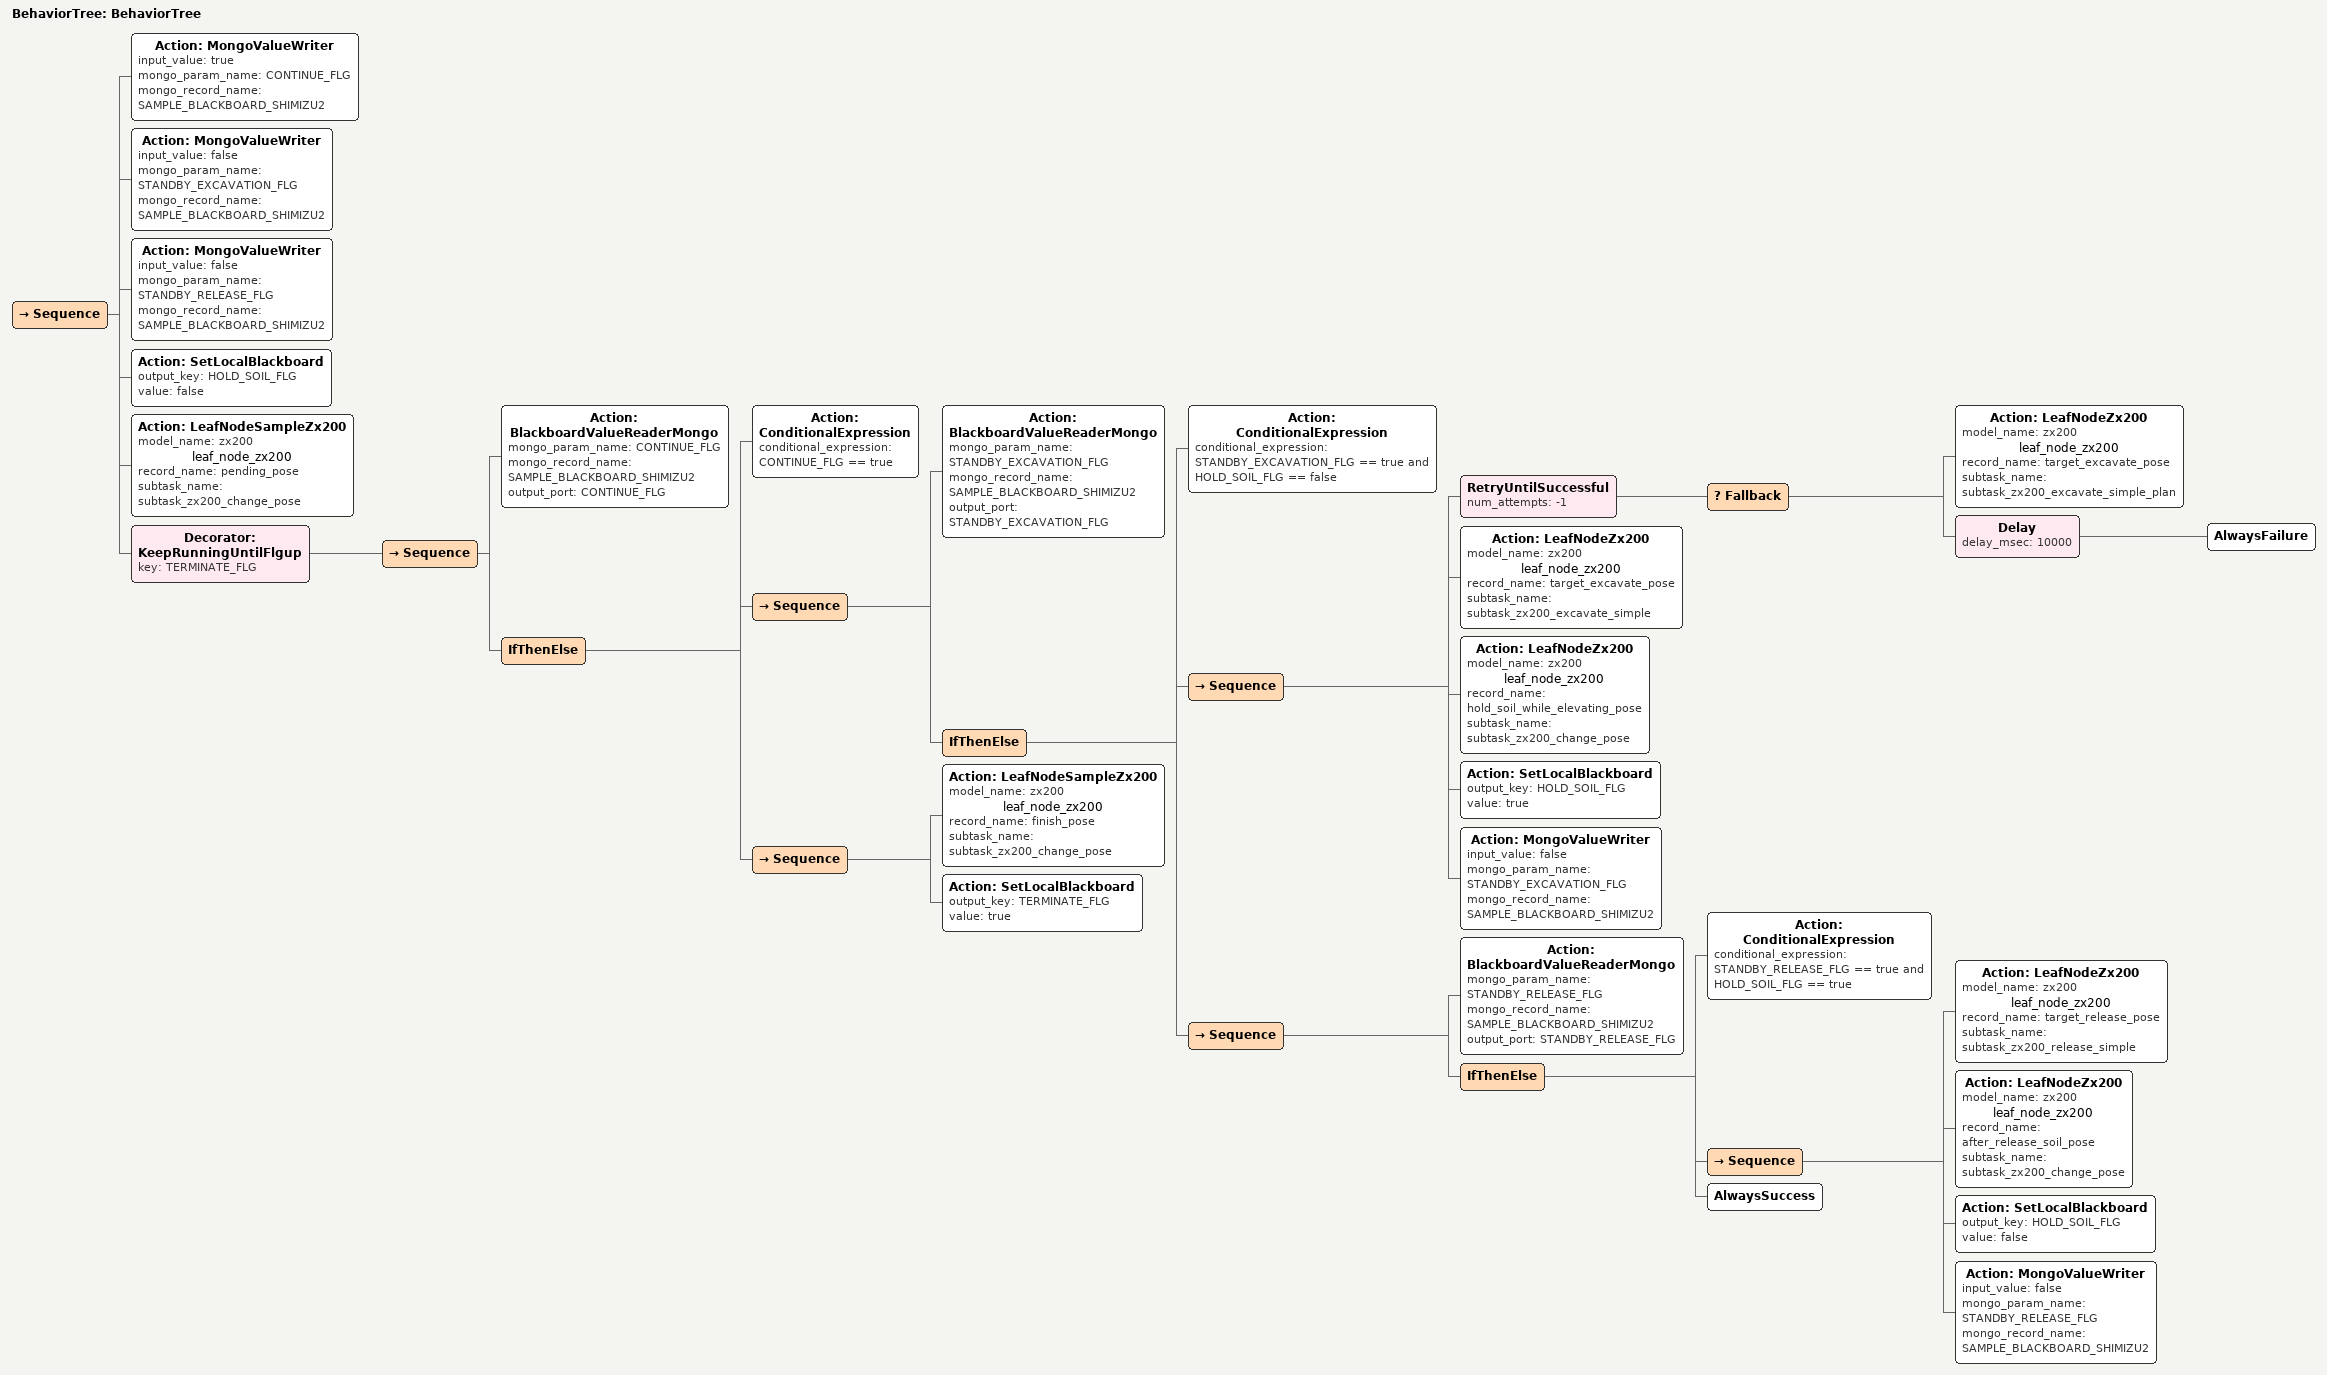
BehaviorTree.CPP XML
<?xml version="1.0"?>
<root main_tree_to_execute="BehaviorTree">
    <BehaviorTree ID="BehaviorTree">
        <Sequence>
            <Action ID="MongoValueWriter" input_value="true" mongo_param_name="CONTINUE_FLG" mongo_record_name="SAMPLE_BLACKBOARD_SHIMIZU2"/>
            <Action ID="MongoValueWriter" input_value="false" mongo_param_name="STANDBY_EXCAVATION_FLG" mongo_record_name="SAMPLE_BLACKBOARD_SHIMIZU2"/>
            <Action ID="MongoValueWriter" input_value="false" mongo_param_name="STANDBY_RELEASE_FLG" mongo_record_name="SAMPLE_BLACKBOARD_SHIMIZU2"/>
            <Action ID="SetLocalBlackboard" output_key="HOLD_SOIL_FLG" value="false"/>
            <Action ID="LeafNodeSampleZx200" model_name="zx200" name="leaf_node_zx200" record_name="pending_pose" subtask_name="subtask_zx200_change_pose"/>
            <Decorator ID="KeepRunningUntilFlgup" key="TERMINATE_FLG">
                <Sequence>
                    <Action ID="BlackboardValueReaderMongo" mongo_param_name="CONTINUE_FLG" mongo_record_name="SAMPLE_BLACKBOARD_SHIMIZU2" output_port="CONTINUE_FLG"/>
                    <IfThenElse>
                        <Action ID="ConditionalExpression" conditional_expression="CONTINUE_FLG == true"/>
                        <Sequence>
                            <Action ID="BlackboardValueReaderMongo" mongo_param_name="STANDBY_EXCAVATION_FLG" mongo_record_name="SAMPLE_BLACKBOARD_SHIMIZU2" output_port="STANDBY_EXCAVATION_FLG"/>
                            <IfThenElse>
                                <Action ID="ConditionalExpression" conditional_expression="STANDBY_EXCAVATION_FLG == true and HOLD_SOIL_FLG == false"/>
                                <Sequence>
                                    <RetryUntilSuccessful num_attempts="-1">
                                        <Fallback>
                                            <Action ID="LeafNodeZx200" model_name="zx200" name="leaf_node_zx200" record_name="target_excavate_pose" subtask_name="subtask_zx200_excavate_simple_plan"/>
                                            <Delay delay_msec="10000">
                                                <AlwaysFailure/>
                                            </Delay>
                                        </Fallback>
                                    </RetryUntilSuccessful>
                                    <Action ID="LeafNodeZx200" model_name="zx200" name="leaf_node_zx200" record_name="target_excavate_pose" subtask_name="subtask_zx200_excavate_simple"/>
                                    <Action ID="LeafNodeZx200" model_name="zx200" name="leaf_node_zx200" record_name="hold_soil_while_elevating_pose" subtask_name="subtask_zx200_change_pose"/>
                                    <Action ID="SetLocalBlackboard" output_key="HOLD_SOIL_FLG" value="true"/>
                                    <Action ID="MongoValueWriter" input_value="false" mongo_param_name="STANDBY_EXCAVATION_FLG" mongo_record_name="SAMPLE_BLACKBOARD_SHIMIZU2"/>
                                </Sequence>
                                <Sequence>
                                    <Action ID="BlackboardValueReaderMongo" mongo_param_name="STANDBY_RELEASE_FLG" mongo_record_name="SAMPLE_BLACKBOARD_SHIMIZU2" output_port="STANDBY_RELEASE_FLG"/>
                                    <IfThenElse>
                                        <Action ID="ConditionalExpression" conditional_expression="STANDBY_RELEASE_FLG == true and HOLD_SOIL_FLG == true"/>
                                        <Sequence>
                                            <Action ID="LeafNodeZx200" model_name="zx200" name="leaf_node_zx200" record_name="target_release_pose" subtask_name="subtask_zx200_release_simple"/>
                                            <Action ID="LeafNodeZx200" model_name="zx200" name="leaf_node_zx200" record_name="after_release_soil_pose" subtask_name="subtask_zx200_change_pose"/>
                                            <Action ID="SetLocalBlackboard" output_key="HOLD_SOIL_FLG" value="false"/>
                                            <Action ID="MongoValueWriter" input_value="false" mongo_param_name="STANDBY_RELEASE_FLG" mongo_record_name="SAMPLE_BLACKBOARD_SHIMIZU2"/>
                                        </Sequence>
                                        <AlwaysSuccess/>
                                    </IfThenElse>
                                </Sequence>
                            </IfThenElse>
                        </Sequence>
                        <Sequence>
                            <Action ID="LeafNodeSampleZx200" model_name="zx200" name="leaf_node_zx200" record_name="finish_pose" subtask_name="subtask_zx200_change_pose"/>
                            <Action ID="SetLocalBlackboard" output_key="TERMINATE_FLG" value="true"/>
                        </Sequence>
                    </IfThenElse>
                </Sequence>
            </Decorator>
        </Sequence>
    </BehaviorTree>
</root>
